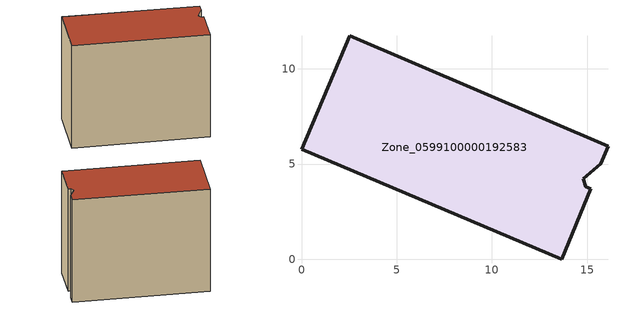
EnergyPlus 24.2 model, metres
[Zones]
Zone_0599100000192583
 floor ground (C_G): 16.09,5.93 15.71,5.01 14.78,4.23 14.91,3.82 15.17,3.7 13.65,0 0,5.79 2.53,11.74 z0
 wall outside (C_F): 14.91,3.82 14.78,4.23 15.71,5.01 16.09,5.93 2.53,11.74 0,5.79 13.65,0 15.17,3.7 14.91,3.82 z0:12.26
 roof outside (C_R): 13.65,0 15.17,3.7 14.91,3.82 14.78,4.23 15.71,5.01 16.09,5.93 2.53,11.74 0,5.79 z12.26
[BUILDING]
Pand.0599100000192583: North Axis=0; Terrain=City; Loads Convergence Tolerance Value=0.04; Temperature Convergence Tolerance Value=0.4; Solar Distribution=FullExterior; Maximum Number of Warmup Days=25; Minimum Number of Warmup Days=1
[Site:Location]
Rotterdam.The.Hague.AP_ZH_NLD Design_Conditions: Latitude=51.96; Longitude=4.45; Time Zone=1; Elevation=-4.5
[SITE:GROUNDTEMPERATURE:BUILDINGSURFACE]
18, 18, 18, 18, 18, 18, 18, 18, 18, 18, 18, 18
[MATERIAL] Thermal Absorptance=0.9; Solar Absorptance=0.7; Visible Absorptance=0.7
Name | Roughness | Thickness | Conductivity | Density | Specific Heat
G.TI.1946 | MediumSmooth | 0.15 | 1 | 540 | 1210
F.TI.1946 | Rough | 0.3 | 0.857143 | 1920 | 840
R.TI.1946 | MediumRough | 0.2 | 0.1 | 1500 | 1000
[CONSTRUCTION]
C_G: G.TI.1946
C_F: F.TI.1946
C_R: R.TI.1946
[ZONE]
Zone_0599100000192583: Type=1; Multiplier=1; Ceiling Height=Autocalculate; Volume=Autocalculate; Floor Area=autocalculate; Part of Total Floor Area=Yes
[ZONEINFILTRATION:DESIGNFLOWRATE]
Infil_Zone_0599100000192583: Zone or ZoneList or Space or SpaceList=Zone_0599100000192583; Schedule=AlwaysOn; Design Flow Rate Calculation Method=Flow/Area; Flow Rate per Floor Area=0.003; Constant Term Coefficient=1; Temperature Term Coefficient=0; Velocity Term Coefficient=0; Velocity Squared Term Coefficient=0
[HVACTEMPLATE:ZONE:IDEALLOADSAIRSYSTEM]
Zone_0599100000192583: Maximum Heating Supply Air Temperature=50; Minimum Cooling Supply Air Temperature=13; Maximum Heating Supply Air Humidity Ratio=0.0156; Minimum Cooling Supply Air Humidity Ratio=0.0077; Heating Limit=NoLimit; Cooling Limit=NoLimit; Dehumidification Control Type=ConstantSensibleHeatRatio; Cooling Sensible Heat Ratio=0.7; Dehumidification Setpoint=60; Humidification Control Type=None; Humidification Setpoint=30; Outdoor Air Method=None; Outdoor Air Flow Rate per Person=0.00944; Outdoor Air Flow Rate per Zone Floor Area=0; Outdoor Air Flow Rate per Zone=0; Demand Controlled Ventilation Type=None; Outdoor Air Economizer Type=NoEconomizer; Heat Recovery Type=None; Sensible Heat Recovery Effectiveness=0.7; Latent Heat Recovery Effectiveness=0.65
[ZONECONTROL:THERMOSTAT]
ThermostatControl_Zone_0599100000192583: Zone or ZoneList=Zone_0599100000192583; Control Type Schedule=DualSetpointControlType; Control 1=Thermostat_Zone_0599100000192583; Temperature Difference Between Cutout And Setpoint=0
[THERMOSTATSETPOINT:DUALSETPOINT]
Thermostat_Zone_0599100000192583: Heating Setpoint Temperature Schedule=HeatingSetpoint_Zone_0599100000192583; Cooling Setpoint Temperature Schedule=CoolingSetpoint_Zone_0599100000192583
[SCHEDULE:COMPACT]
HeatingSetpoint_Zone_0599100000192583: Through: 12/31, For: AllDays, Until: 24:00, 21
CoolingSetpoint_Zone_0599100000192583: Through: 12/31, For: AllDays, Until: 24:00, 24
DualSetpointControlType: Through: 12/31, For: AllDays, Until: 24:00, 4
AlwaysOn: Through: 12/31, For: AllDays, Until: 24:00, 1
